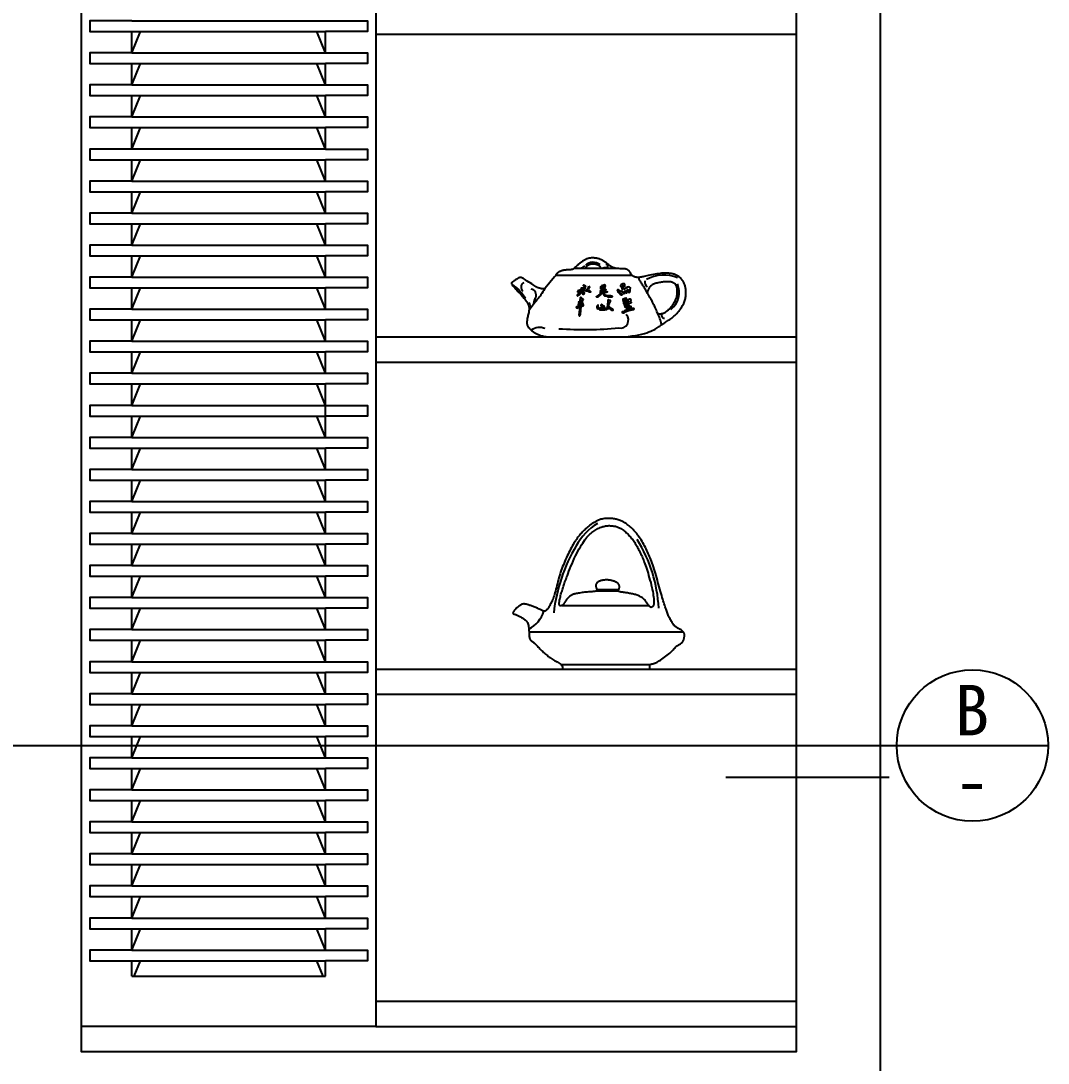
# Model space of a CAD drawing. Extents: x 6150 to 10358, y -140 to 3654.
# Drawn here: x 9136 to 10358, y 518 to 1758 of the extents above; entities that cross this region are included whole.
import ezdxf
from ezdxf.enums import TextEntityAlignment as Align

# ---------------------------------------------------------------- set-up
doc = ezdxf.new("R2010")
doc.units = 0
doc.header["$MEASUREMENT"] = 0
doc.layers.get('0').update_dxf_attribs({"linetype": 'CONTINUOUS'})
for name, color, linetype in [('3', 3, 'CONTINUOUS'), ('4', 4, 'CONTINUOUS'), ('7', 7, 'CONTINUOUS'), ('TEXT', 3, 'CONTINUOUS')]:
    doc.layers.add(name, color=color, linetype=linetype)
doc.styles.add('HZ', font='SIMFANG0.TTF')

# ---------------------------------------------------------------- blocks, each defined once
blk = doc.blocks.new('壶-01')
at = {"layer": '3'}
for points in [[(41.2, 61.6), (41.2, 60.3), (42, 59.9), (42.4, 59.7), (42.7, 58.2), (42.8, 57.3), (43.2, 56.4), (42.4, 55.1), (42.4, 53.9), (43.4, 53.6), (44.3, 52), (44.9, 51.6), (46, 51.8), (46, 52.6), (45.6, 53.8), (45.7, 54.2), (46.4, 54.6), (46.8, 54.3), (47.1, 52.7), (48.1, 52.3), (48.6, 52.4), (48.6, 53.5), (48.5, 55.1), (49.2, 56.2), (50.2, 56.1), (50.3, 54.3), (50.7, 53), (51.6, 52.8), (52.1, 53.2), (52.5, 55.1), (52.6, 56.8), (52.8, 58.4), (51.7, 59.2), (51.5, 59.2), (50.9, 59.6), (49.5, 59), (47.2, 57.9), (46.2, 57.3), (45.6, 56.8), (44.6, 57.3), (43.7, 59.1), (43.6, 60.4), (43.8, 61.1), (44.8, 60.9), (45.4, 60), (46.2, 59.8), (46.2, 60.8), (46.2, 62.3), (45.6, 62.9), (43.7, 62.9), (42, 62.3), (41.2, 61.6)], [(-9.8, 54.7), (-10.1, 53.5), (-9.9, 53.1), (-8.8, 53), (-8, 53.7), (-6.1, 54.5), (-8.4, 52), (-10.1, 50.6), (-10.5, 49.1), (-10.3, 49), (-9.8, 48.8), (-8.1, 50), (-6.2, 52.5), (-4.6, 54.5), (-4.3, 55.8), (-4.7, 56.1), (-6.2, 56), (-9.8, 54.7)], [(-1.5, 61.3), (-0.7, 60.6), (-1.3, 58.6), (-1.1, 57.4), (-2.1, 55.9), (-2.7, 54.1), (-2.3, 51.9), (-2.8, 50.4), (-3.5, 50.3), (-3.9, 51.2), (-3.9, 53.2), (-3.4, 54.8), (-2.9, 56.2), (-2.5, 56.8), (-2.8, 57.5), (-3.8, 57.6), (-5.2, 57.3), (-5.7, 57.9), (-5.5, 58.4), (-3.5, 58.5), (-1.9, 58.7)], [(-1.5, 61.3), (-2.5, 61.7), (-3.4, 61.2), (-2.6, 60.4), (-2, 60.2), (-1.9, 58.7)], [(3.5, 60.6), (4.5, 59), (3.4, 57.9), (2.8, 56.3), (1.4, 55.3), (3, 55.1), (4.2, 55.2), (5.7, 53.4), (5.5, 53), (4, 53.1), (2.9, 54.1), (0, 54.4), (-0.1, 55), (1.2, 56.7), (2.8, 58.8), (3.5, 60.6)], [(19, 53.3), (19.3, 52.2), (17.6, 50.4), (16.4, 49.5), (13.7, 47.4), (12.8, 47.2), (12.5, 47.5), (12.6, 48.1), (13.3, 48), (15.5, 50), (17, 51.2), (18, 52.1), (18.3, 53.1), (18.7, 53.4), (19, 53.3)], [(15.9, 54.1), (16.4, 53.5), (17.3, 53.4), (17.8, 53.9), (18.6, 53.9), (19.5, 54.6), (20.3, 54.6), (20.6, 54.4), (20.6, 51.2), (21.2, 49.7), (22.1, 49), (24.5, 48.8), (26.5, 47.7), (31.1, 47.8), (31.7, 48.2), (29.3, 48.7), (27.6, 48.7), (25.5, 49), (22.7, 49.6), (22.1, 49.9), (21.7, 54.8), (21.8, 55.4), (23.7, 55.5), (23.8, 55.9), (23.5, 56.4), (21.1, 56), (18.6, 55.4), (15.9, 54.1)], [(18.6, 60.9), (19.4, 60.4), (21.6, 60.4), (21.2, 59.6), (18.5, 59.4), (17.9, 59.7), (17.2, 59.6), (17.3, 58.6), (17.4, 57.3), (18.1, 56.4), (21.3, 57.4), (22.2, 57.7), (22.1, 58.3), (21.7, 58.4), (21.1, 58.1), (20.4, 57.7), (18.5, 57.5), (18.2, 57.9), (18.2, 58.6), (19.3, 58.6), (20.6, 58.9), (21.9, 58.5), (22.7, 59.6), (23, 60.8), (22.6, 61.6), (21.9, 61.7), (21.2, 61.5), (18.6, 60.9)], [(21.8, 53.5), (22.6, 53.7), (23.8, 53.8), (24.9, 54.1), (25.5, 53.5), (25.2, 53.1), (24, 52.9), (22.7, 52.9), (21.8, 52.8)], [(42.5, 51.3), (43.1, 50.7), (43.1, 49.9), (42.4, 49.8), (40.7, 50.8), (39.9, 51.6), (38.6, 52.7), (38.3, 54.1), (37.6, 55.8), (37.9, 56.4), (39.3, 55.2), (39.9, 55.1), (39.9, 54.1), (40, 53.2), (40.8, 52.2), (41.4, 51.5), (41.8, 51.3), (42.5, 51.3)], [(-5.7, 44.3), (-5.1, 45.6), (-4.9, 46.2), (-5.6, 46.7), (-6.4, 46.9), (-7.1, 46.3), (-7.3, 43.4), (-6, 42.4), (-5.9, 42.1), (-7.8, 41.6), (-8.8, 41.1), (-8.7, 40.3), (-7.3, 40.2), (-6.7, 40.1), (-7.7, 39.5), (-9.3, 39.1), (-9.3, 38.2), (-8.6, 37.8), (-7.4, 38.1), (-6.9, 37.7), (-7.9, 37), (-9.7, 36.3), (-11.3, 35.8), (-11.7, 35.4), (-11.5, 34.7), (-10.8, 34.2), (-9.2, 34.8), (-7.3, 35.6), (-8.2, 29.3), (-8.4, 26.3), (-7.7, 24.5), (-7.4, 25.1), (-7, 26), (-6.7, 26.7), (-5.9, 36.1), (-3.6, 36.9), (-3, 37.5), (-3.1, 38.1), (-3.6, 38.4), (-4.1, 38.3), (-5.2, 37.7), (-5, 39), (-4, 39.1), (-3.5, 39.5), (-3.8, 40.2), (-4.8, 40.3), (-4.7, 41), (-4, 41.6), (-4.2, 42.3), (-4.6, 43.2), (-4.7, 43.6), (-3.4, 43.9), (-3.1, 44.4), (-3.3, 45), (-3.9, 45), (-5.7, 44.3)], [(14.5, 36.7), (14.6, 37.6), (14, 37.7), (13.3, 37.1), (12.9, 35.7), (13.2, 33.9), (14, 33.3), (14.9, 33.7), (14.9, 34.8), (14.6, 36), (14.5, 36.7)], [(18, 33.3), (18.7, 33.6), (18.7, 34.1), (18.1, 34.2), (16.6, 34.1), (16.1, 33.5), (16.1, 32.6), (16.9, 32.3), (19.7, 32), (22, 32.2), (23.2, 32.5), (24.7, 32.7), (26.3, 33.6), (27.9, 33.6), (29, 33.4), (29.7, 32.8), (30.4, 31.8), (31.1, 31.6), (31.9, 31.6), (32.3, 31.8), (31.6, 32.9), (30.9, 33.3), (30.2, 33.9), (29.1, 34.2), (29, 34.6), (28.4, 35.2), (27.2, 35.4), (26.6, 35.4), (26.9, 36.7), (27, 37.9), (27, 38.7), (28, 39.4), (28.1, 40.4), (28.8, 41.4), (29.2, 42.3), (29, 43.1), (28.2, 43.3), (27.3, 43.8), (26.9, 44.4), (26.2, 44.2), (25.9, 43.8), (25.9, 42.3), (25.7, 38.3), (25.4, 37.3), (25.3, 35.6), (25.3, 34.4), (24.7, 33.9), (23.8, 33.9), (22.7, 33.6), (21.6, 33.3), (20.5, 33), (18.8, 32.9), (18.1, 33), (18, 33.3)], [(18.1, 38.4), (17.7, 37.6), (18.6, 36.6), (19.5, 35.2), (19.5, 33.7), (19.9, 33.7), (20.8, 34.1), (21.1, 35.1), (21.8, 35.7), (21.5, 36.6), (20.6, 36.8), (19.5, 37.6), (18.9, 38.2), (18.4, 38.5), (18.1, 38.4)], [(50.5, 35.6), (48.5, 34.5), (48.2, 33.4), (48.8, 33.2), (49.9, 33.7), (50.3, 34), (50.8, 33.6), (50.7, 32.2), (47.6, 31.6), (45.9, 31.1), (45, 30.2), (43, 29.9), (42.9, 29), (44.2, 28.7), (45.3, 28.7), (46.4, 29.6), (49.8, 30.8), (52.6, 31.6), (54.8, 32.1), (55.3, 32.5), (56.8, 32.6), (57.1, 33.2), (56.4, 33.7), (54.3, 33.6), (53.1, 33.2), (51.6, 32.7), (51.9, 34.6), (52.8, 35), (53.7, 35.4), (53.8, 36.2), (53.4, 36.3), (51.8, 36), (51.8, 36.6), (51.5, 37.2), (51, 37.4), (50.8, 37.1), (50.5, 35.6)], [(48, 43), (48.2, 44.6), (48.1, 45.5), (47.5, 46.2), (46.1, 45.8), (45.2, 45.1), (43.9, 44.9), (43.6, 44.1), (44.3, 42.6), (44.5, 40.7), (44.6, 39.7), (45, 39.6), (45.6, 37.2), (46.2, 35.7), (47.2, 35.3), (49, 36.3), (49.3, 37.4), (49.6, 38.4), (49, 39.2), (49.2, 39.7), (49.4, 40.5), (48.9, 40.9), (48.2, 41), (48.2, 41.5), (48.9, 41.7), (49.3, 42.2), (48.6, 42.9), (48, 43)], [(44.9, 43.5), (45.3, 42.3), (45.3, 41.8), (46.2, 42.1), (46.4, 42.8), (46.4, 44), (45.9, 44.1), (45.2, 43.8), (44.9, 43.5)], [(47, 41.3), (46.2, 41), (45.7, 40.7), (45.8, 40), (46.2, 39.5), (47.2, 39.7), (47.5, 40), (47.5, 40.5), (47.3, 41.1), (47, 41.3)], [(47.2, 36.4), (48.1, 36.9), (48, 38.3), (48.1, 39.1), (48, 39.1), (47, 38.7), (46.6, 38.5), (46.7, 37.6), (46.9, 36.8), (47.2, 36.4)], [(50.9, 42.5), (50.2, 42.9), (49.8, 43.5), (49.8, 44.2), (50, 44.6), (50.9, 44.8), (51.6, 45.4), (52.8, 45.2), (53.2, 43.7), (53, 41.9), (53.7, 41.2), (53.8, 40.5), (53.1, 40.1), (51.7, 39.6), (50.8, 39), (50.7, 40.2), (50.1, 40.7), (50.5, 41.8), (51.1, 42.2), (50.9, 42.5)]]:
    blk.add_lwpolyline(points, dxfattribs=at)
for centre, radius, start, end in [((8.4, 75.8), 12.9, 49.2819, 135.5357), ((-8, 91.2), 9.45, 255.8548, 314.4262), ((23.8, 68.2), 14.1, 86.2893, 110.3467), ((24, 84.2), 2.04, 290.9872, 100.932), ((-127.3, 9.5), 66.2, 32.9899, 52.7685), ((-71, 59.1), 6.35, 117.8499, 230.0635), ((79.2, 66), 9.33, 176.1294, 225.7002), ((92.6, 27.9), 45.5, 69.0018, 117.0282), ((86, 52.6), 24.9, 307.1028, 24.6379), ((-66.7, 49.6), 7.45, 338.6089, 77.793), ((-76.1, 36.5), 9.59, 337.4434, 28.3898), ((-48, 38.4), 14.4, 143.998, 176.1704), ((40.9, 20), 9.57, 258.2502, 42.6807), ((93.1, 25.7), 3.37, 141.5936, 275.9313), ((-55.3, -5.8), 17, 66.7701, 125.6708), ((-2.3, 459.4), 450.7, 266.1841, 275.2589)]:
    blk.add_arc(centre, radius, start, end, dxfattribs=at)
at = {"layer": '7'}
for p, q in [((36.1, 81.4), (-14.4, 81.4)), ((-35.9, 73.3), (54.7, 73.3)), ((-46, 0), (46, 0))]:
    blk.add_line(p, q, dxfattribs=at)
for points in [[(53.4, 75.1), (53.1, 75.7), (53, 76), (52.8, 76.4), (52.6, 76.7), (52.4, 77), (52.2, 77.4), (51.9, 77.7), (51.6, 78), (51.2, 78.4), (50.9, 78.7), (50.5, 79), (50.2, 79.3), (49.8, 79.6), (49.4, 79.8), (49, 80.1), (48.7, 80.3), (48.3, 80.4), (47.8, 80.6), (47.3, 80.7), (46.7, 80.8), (45.9, 80.9), (45.1, 81), (44.1, 81), (42.9, 81), (41.7, 81.1), (40.5, 81.1), (39.2, 81.2), (37.9, 81.2), (36.7, 81.3), (35.5, 81.5), (34.5, 81.7), (33.5, 82), (32.6, 82.2), (31.8, 82.6), (31.1, 82.9), (30.3, 83.3), (29.7, 83.7), (29, 84.2), (28.4, 84.6), (27.7, 85.1), (27.1, 85.6), (26.5, 86.1), (25.9, 86.5), (25.2, 87), (24.6, 87.5), (24, 88), (23.4, 88.4), (22.8, 88.9), (22.1, 89.3), (21.5, 89.7), (20.9, 90.1), (20.3, 90.5), (19.7, 90.9), (19.2, 91.2), (18.6, 91.5), (18.1, 91.8), (17.5, 92), (17, 92.2), (16.5, 92.5), (15.9, 92.7), (15.4, 92.8), (14.8, 93), (14.3, 93.1), (13.7, 93.3), (13.1, 93.4), (12.5, 93.5), (11.9, 93.6), (11.2, 93.7), (10.6, 93.8), (9.9, 93.8), (9.2, 93.9), (8.5, 93.9), (7.8, 93.9), (7, 93.9), (6.3, 93.9), (5.6, 93.8), (4.9, 93.8), (4.2, 93.7), (3.5, 93.5), (2.8, 93.4), (2.2, 93.2), (1.6, 93), (0.9, 92.7), (0.3, 92.4), (-0.4, 92.1), (-1.1, 91.7), (-1.8, 91.3), (-2.5, 90.9), (-3.2, 90.4), (-4, 89.9), (-4.7, 89.4), (-5.5, 88.8), (-6.3, 88.3), (-7, 87.7), (-7.7, 87.1), (-8.5, 86.5), (-9.2, 86), (-9.8, 85.4), (-10.5, 84.8), (-11.1, 84.3), (-11.7, 83.8), (-12.2, 83.3), (-12.7, 82.9), (-13.2, 82.5), (-13.6, 82.1), (-14, 81.8), (-14.3, 81.5), (-14.6, 81.2), (-14.9, 80.9), (-15.1, 80.7), (-15.3, 80.6), (-15.5, 80.4), (-15.7, 80.3), (-15.9, 80.2), (-16.1, 80.1), (-16.5, 80.1), (-16.9, 80), (-17.4, 80), (-18, 79.9), (-18.7, 79.9), (-19.5, 79.8), (-20.3, 79.8), (-21.2, 79.8), (-22.2, 79.7), (-23.1, 79.6), (-24, 79.5), (-24.9, 79.4), (-25.7, 79.3), (-26.5, 79.2), (-27.3, 79), (-28, 78.8), (-28.7, 78.6), (-29.4, 78.4), (-30.1, 78.2), (-30.7, 77.9), (-31.3, 77.6), (-31.9, 77.4), (-32.4, 77.1), (-32.9, 76.8), (-33.3, 76.5), (-33.7, 76.2), (-34, 76), (-34.3, 75.8), (-34.5, 75.5), (-34.6, 75.4), (-34.8, 75.2), (-34.9, 75), (-34.9, 74.9), (-35, 74.8), (-35.1, 74.6), (-35.2, 74.5), (-35.2, 74.4), (-35.3, 74.3), (-35.4, 74.2), (-35.5, 74.1), (-35.5, 74), (-35.6, 73.9), (-35.7, 73.8), (-35.7, 73.6), (-35.9, 73.3), (-36.4, 72.6), (-37.4, 71.3), (-39, 69.3), (-41.3, 66.5), (-44.7, 62.5), (-49.1, 57.4)], [(-0.1, 81.4), (-0.1, 81.8), (-0.1, 82.2), (0.1, 82.6), (0.2, 83), (0.4, 83.3), (0.7, 83.6), (0.9, 83.9), (1.2, 84.2), (1.4, 84.5), (1.7, 84.7), (2, 85), (2.3, 85.2), (2.6, 85.4), (2.9, 85.6), (3.2, 85.8), (3.5, 85.9), (3.7, 86), (4, 86.2), (4.3, 86.3), (4.6, 86.4), (4.9, 86.5), (5.2, 86.6), (5.5, 86.6), (5.8, 86.7), (6.1, 86.8), (6.4, 86.8), (6.7, 86.9), (7.1, 86.9), (7.4, 87), (7.8, 87), (8.2, 87), (8.6, 87), (9, 86.9), (9.4, 86.9), (9.9, 86.9), (10.3, 86.8), (10.7, 86.7), (11.2, 86.6), (11.6, 86.5), (12, 86.4), (12.5, 86.2), (12.9, 86.1), (13.3, 85.9), (13.7, 85.7), (14, 85.6), (14.4, 85.4), (14.7, 85.2), (15, 85.1), (15.2, 84.9), (15.5, 84.7), (15.7, 84.6), (15.9, 84.4), (16.1, 84.2), (16.2, 84.1), (16.4, 83.9), (16.5, 83.7), (16.6, 83.5), (16.7, 83.3), (16.8, 83.1), (16.8, 82.9), (16.8, 82.7), (16.9, 82.5), (16.8, 82.2), (16.8, 82), (16.8, 81.7), (16.7, 81.5), (16.7, 81.4)], [(46, 0), (46.1, 0), (50.6, 0.5), (55, 1.2), (59.1, 1.8), (62.9, 2.5), (66.3, 3.3), (69.4, 4.1), (72.2, 5), (74.7, 5.9), (76.9, 6.8), (78.8, 7.6), (80.6, 8.5), (82.1, 9.3), (83.5, 10.1), (84.7, 10.9), (85.8, 11.6), (86.8, 12.3), (87.8, 12.9), (88.7, 13.6), (89.6, 14.2), (90.5, 14.8), (91.5, 15.5), (92.5, 16.1), (93.6, 16.8), (94.7, 17.5), (95.9, 18.2), (97, 19), (98.3, 19.8), (99.5, 20.6), (100.7, 21.5), (102, 22.4), (103.2, 23.5), (104.5, 24.5), (105.7, 25.6), (106.9, 26.8), (108.1, 28), (109.2, 29.2), (110.3, 30.5), (111.3, 31.8), (112.3, 33.1), (113.2, 34.5), (114.1, 35.8), (114.8, 37.2), (115.6, 38.5), (116.2, 39.8), (116.7, 41), (117.2, 42.2), (117.6, 43.4), (117.9, 44.6), (118.2, 45.7), (118.4, 46.8), (118.6, 47.9), (118.7, 49), (118.8, 50.1), (118.9, 51.1), (118.9, 52.2), (118.9, 53.2), (118.9, 54.2), (118.8, 55.2), (118.7, 56.2), (118.6, 57.2), (118.5, 58.1), (118.3, 59.1), (118.1, 60), (117.9, 60.9), (117.6, 61.9), (117.3, 62.8), (116.9, 63.6), (116.5, 64.5), (116, 65.4), (115.5, 66.2), (114.9, 67), (114.3, 67.8), (113.7, 68.6), (113, 69.3), (112.4, 70), (111.7, 70.6), (110.9, 71.2), (110.2, 71.8), (109.5, 72.2), (108.8, 72.7), (108, 73.1), (107.3, 73.5), (106.5, 73.8), (105.7, 74.1), (104.9, 74.4), (104.1, 74.7), (103.2, 74.9), (102.3, 75.1), (101.4, 75.2), (100.4, 75.4), (99.4, 75.5), (98.3, 75.6), (97.1, 75.7), (95.8, 75.7), (94.4, 75.8), (92.9, 75.7), (91.4, 75.7), (89.7, 75.6), (88, 75.4), (86.1, 75.1), (84.2, 74.8), (82.1, 74.5), (80.1, 74.1), (78, 73.7), (76, 73.3), (74.1, 72.9), (72.3, 72.5), (70.7, 72.1), (69.2, 71.8), (68, 71.6), (66.9, 71.3), (65.9, 71.2), (65.1, 71), (64.3, 70.9), (63.6, 70.8), (63, 70.8), (62.4, 70.8), (61.8, 70.8), (61.2, 70.8), (60.6, 70.8), (60, 70.9), (59.5, 71), (59, 71.1), (58.5, 71.2), (58, 71.4), (57.5, 71.5), (57.1, 71.7), (56.6, 71.9), (56.2, 72.1), (55.8, 72.3), (55.5, 72.6), (55.2, 72.8), (54.9, 73), (54.6, 73.3), (54.4, 73.5), (54.2, 73.8), (54, 74), (53.9, 74.3), (53.7, 74.5), (53.6, 74.8), (53.4, 75.1)], [(-49.1, 57.4), (-50.2, 57.3), (-51, 57.3), (-51.7, 57.3), (-52.2, 57.3), (-52.7, 57.3), (-53, 57.3), (-53.3, 57.4), (-53.6, 57.4), (-54, 57.5), (-54.3, 57.6), (-54.7, 57.7), (-55.1, 57.8), (-55.5, 57.9), (-55.9, 58), (-56.3, 58.1), (-56.7, 58.2), (-57.1, 58.3), (-57.4, 58.5), (-57.8, 58.6), (-58.3, 58.9), (-58.9, 59.2), (-59.6, 59.6), (-60.5, 60.2), (-61.7, 61), (-63, 61.9), (-64.6, 62.9), (-66.3, 64.1), (-68, 65.2), (-69.8, 66.4), (-71.5, 67.5), (-73, 68.5), (-74.4, 69.3), (-75.5, 69.9), (-76.5, 70.4), (-77.2, 70.7), (-77.8, 70.8), (-78.4, 70.8), (-78.8, 70.7), (-79.2, 70.5), (-79.6, 70.3), (-80.1, 70.1), (-80.6, 69.8), (-81.1, 69.5), (-81.6, 69.1), (-82.1, 68.8), (-82.7, 68.4), (-83.2, 68.1), (-83.8, 67.7), (-84.3, 67.3), (-84.8, 67), (-85.4, 66.6), (-85.8, 66.3), (-86.3, 66), (-86.8, 65.7), (-87.2, 65.4), (-87.6, 65.1), (-88, 64.9), (-88.3, 64.6), (-88.6, 64.4), (-88.7, 64.1), (-88.7, 63.6), (-88.6, 63.1), (-88.3, 62.5), (-87.7, 61.7), (-86.9, 60.7), (-85.9, 59.5), (-84.8, 58.2), (-83.6, 56.9), (-82.3, 55.5), (-81, 54.1), (-79.7, 52.7), (-78.5, 51.4), (-77.4, 50.2), (-76.4, 49.1), (-75.5, 48.1), (-74.7, 47.1), (-73.9, 46.2), (-73.2, 45.3), (-72.6, 44.5), (-72, 43.7), (-71.5, 42.9), (-70.9, 42.2), (-70.5, 41.4), (-70, 40.7), (-69.6, 40), (-69.2, 39.2), (-68.8, 38.5), (-68.5, 37.8), (-68.3, 37.1), (-68.1, 36.4), (-67.9, 35.7), (-67.8, 34.9), (-67.7, 34.1), (-67.7, 33.2), (-67.8, 32.3), (-67.9, 31.3), (-68, 30.2), (-68.2, 29.1), (-68.5, 27.9), (-68.8, 26.6), (-69, 25.4), (-69.3, 24.1), (-69.6, 22.9), (-69.8, 21.7), (-70, 20.6), (-70.1, 19.5), (-70.2, 18.5), (-70.3, 17.5), (-70.3, 16.5), (-70.2, 15.6), (-70, 14.8), (-69.8, 14), (-69.5, 13.2), (-69.1, 12.4), (-68.7, 11.7), (-68.1, 11), (-67.6, 10.3), (-66.9, 9.7), (-66.3, 9), (-65.6, 8.4), (-64.8, 7.7), (-64, 7.1), (-63.2, 6.5), (-62.4, 6), (-61.6, 5.4), (-60.7, 4.9), (-59.9, 4.4), (-59.1, 3.9), (-58.3, 3.5), (-57.5, 3.1), (-56.7, 2.7), (-55.9, 2.3), (-55, 2), (-54, 1.7), (-53, 1.4), (-51.9, 1.1), (-50.6, 0.8), (-49.3, 0.5), (-47.7, 0.3), (-46, 0)], [(89.9, 14.8), (89.5, 16.6), (89, 18.3), (88.5, 19.9), (87.9, 21.6), (87.3, 23.3), (86.6, 24.9), (85.9, 26.6), (85.2, 28.3), (84.4, 30), (83.7, 31.7), (82.9, 33.4), (82.1, 35.1), (81.3, 36.8), (80.6, 38.3), (79.9, 39.8), (79.2, 41.2), (78.5, 42.5), (77.9, 43.7), (77.3, 44.8), (76.7, 45.8), (76.1, 46.7), (75.6, 47.6), (75.1, 48.4), (74.6, 49.2), (74.2, 50), (73.8, 50.8), (73.3, 51.6), (72.9, 52.4), (72.5, 53.2), (72, 54), (71.5, 54.8), (71, 55.7), (70.5, 56.6), (69.9, 57.5), (69.4, 58.4), (68.8, 59.4), (68.2, 60.3), (67.6, 61.3), (67, 62.3), (66.4, 63.2), (65.8, 64.2), (65.3, 65.1), (64.7, 66.1), (64.2, 67), (63.8, 67.9), (63.4, 68.8), (63.1, 69.7), (62.8, 70.6)], [(85.4, 28), (86.4, 27.8), (87.3, 27.6), (88.2, 27.6), (89.1, 27.6), (89.9, 27.7), (90.8, 27.9), (91.6, 28.1), (92.4, 28.4), (93.1, 28.7), (93.8, 29.1), (94.5, 29.5), (95.2, 30), (95.9, 30.5), (96.6, 31), (97.3, 31.6), (98, 32.2), (98.7, 32.9), (99.3, 33.5), (100, 34.3), (100.7, 35), (101.4, 35.8), (102, 36.6), (102.7, 37.4), (103.3, 38.3), (103.8, 39.1), (104.4, 40), (104.9, 40.9), (105.4, 41.8), (105.9, 42.7), (106.3, 43.5), (106.6, 44.2), (107, 44.9), (107.2, 45.6), (107.5, 46.1), (107.7, 46.7), (107.9, 47.2), (108, 47.7), (108.1, 48.3), (108.2, 48.9), (108.3, 49.7), (108.4, 50.5), (108.4, 51.4), (108.5, 52.3), (108.5, 53.3), (108.5, 54.3), (108.5, 55.3), (108.5, 56.2), (108.4, 57.2), (108.3, 58), (108.2, 58.7), (108, 59.4), (107.8, 60.1), (107.6, 60.7), (107.3, 61.2), (107, 61.7), (106.7, 62.2), (106.3, 62.6), (105.8, 63), (105.4, 63.4), (104.9, 63.7), (104.4, 64), (103.8, 64.3), (103.3, 64.6), (102.7, 64.8), (102.2, 65), (101.6, 65.1), (101, 65.3), (100.5, 65.4), (99.9, 65.5), (99.2, 65.5), (98.6, 65.6), (97.9, 65.6), (97.2, 65.6), (96.5, 65.6), (95.7, 65.6), (94.8, 65.6), (93.9, 65.5), (93, 65.4), (92, 65.3), (90.9, 65.1), (89.7, 65), (88.5, 64.8), (87.3, 64.5), (86, 64.3), (84.8, 64), (83.6, 63.7), (82.4, 63.4), (81.4, 63), (80.4, 62.6), (79.5, 62.2), (78.7, 61.8), (78, 61.3), (77.3, 60.8), (76.7, 60.2), (76.1, 59.6), (75.6, 59), (75.1, 58.3), (74.6, 57.5), (74.2, 56.7), (73.8, 55.9), (73.5, 55.1), (73.2, 54.2), (73, 53.3), (72.9, 52.4)], [(-49.1, 57.4), (-50.3, 55.3), (-51.5, 53.4), (-52.6, 51.7), (-53.6, 50.1), (-54.6, 48.6), (-55.6, 47.3), (-56.5, 46), (-57.5, 44.8), (-58.4, 43.6), (-59.4, 42.4), (-60.4, 41.1), (-61.5, 39.7), (-62.7, 38.2), (-64, 36.5), (-65.5, 34.5), (-67.2, 32.2)]]:
    blk.add_lwpolyline(points, dxfattribs=at)
blk = doc.blocks.new('壶-02')
at = {"layer": '3'}
for p, q in [((14.3, 92.6), (-12.9, 92.6)), ((-53.3, 75.6), (50.3, 75.5)), ((-92.3, 44.2), (91.2, 44.2)), ((-53.8, 5.6), (52, 5.6))]:
    blk.add_line(p, q, dxfattribs=at)
blk.add_lwpolyline([(-10.9, 173.3, 0.121812), (-36.1, 146.6, 0.105806), (-62.9, 66.9)], format="xyb", dxfattribs=at)
for centre, radius, start, end in [((-109.8, 63.5), 172, 2.984, 31.7056), ((-109.4, 79.4), 36.2, 297.9221, 343.0359)]:
    blk.add_arc(centre, radius, start, end, dxfattribs=at)
at = {"layer": '7'}
for p, q in [((14.3, 94.2), (-11.6, 94.2)), ((-51, 0), (51, 0))]:
    blk.add_line(p, q, dxfattribs=at)
for points in [[(51, 0), (51.2, 0.2), (51.4, 0.8), (51.5, 1.5), (51.5, 2.2), (51.4, 2.8), (51.4, 3.4), (51.3, 4), (51.4, 4.6), (51.5, 5), (51.7, 5.4), (52.1, 5.6), (52.5, 5.9), (53, 6), (53.6, 6.2), (54.3, 6.3), (54.9, 6.4), (55.6, 6.5), (56.2, 6.7), (56.9, 6.9), (57.6, 7.1), (58.3, 7.4), (59.2, 7.8), (60.2, 8.4), (61.2, 9), (62.5, 9.8), (63.9, 10.7), (65.5, 11.7), (67.1, 12.9), (68.8, 14.1), (70.5, 15.3), (72.1, 16.5), (73.6, 17.8), (75, 18.9), (76.3, 20.1), (77.3, 21.1), (78.3, 22.1), (79.1, 23), (79.9, 23.9), (80.6, 24.7), (81.4, 25.4), (82.1, 26.2), (82.9, 26.8), (83.8, 27.5), (84.6, 28.1), (85.5, 28.7), (86.3, 29.2), (87.1, 29.7), (87.9, 30.2), (88.6, 30.7), (89.2, 31.2), (89.7, 31.6), (90.1, 32.1), (90.5, 32.5), (90.8, 32.9), (91.1, 33.4), (91.4, 33.8), (91.6, 34.3), (91.7, 34.8), (91.9, 35.3), (92, 35.8), (92.1, 36.3), (92.2, 36.8), (92.3, 37.3), (92.4, 37.8), (92.5, 38.3), (92.5, 38.7), (92.6, 39.1), (92.6, 39.4), (92.7, 39.8), (92.7, 40.1), (92.7, 40.4), (92.7, 40.8), (92.6, 41.1), (92.6, 41.5), (92.5, 41.8), (92.4, 42.2), (92.2, 42.6), (92, 43), (91.8, 43.4), (91.5, 43.8), (91.2, 44.2), (90.8, 44.6), (90.4, 45), (90, 45.4), (89.5, 45.8), (89, 46.2), (88.5, 46.5), (88, 46.9), (87.4, 47.2), (86.8, 47.5), (86.3, 47.8), (85.7, 48.1), (85.1, 48.4), (84.5, 48.7), (83.9, 49), (83.4, 49.4), (82.8, 49.7), (82.2, 50.2), (81.7, 50.6), (81.2, 51.1), (80.7, 51.7), (80.1, 52.3), (79.6, 53), (79.1, 53.7), (78.5, 54.5), (77.9, 55.5), (77.3, 56.4), (76.7, 57.5), (76.1, 58.6), (75.5, 59.7), (74.9, 60.8), (74.3, 62), (73.8, 63.1), (73.3, 64.2), (72.8, 65.3), (72.4, 66.4), (72, 67.6), (71.6, 68.8), (71.1, 70), (70.7, 71.3), (70.2, 72.7), (69.7, 74.2), (69.2, 75.7), (68.6, 77.4), (68, 79.2), (67.4, 81.1), (66.8, 83.1), (66.1, 85.3), (65.5, 87.5), (64.8, 89.9), (64.1, 92.4), (63.4, 95), (62.6, 97.7), (61.9, 100.4), (61.1, 103.1), (60.4, 105.9), (59.6, 108.6), (58.8, 111.3), (58, 113.9), (57.2, 116.5), (56.4, 119), (55.6, 121.5), (54.8, 123.8), (54.1, 126.1), (53.3, 128.2), (52.5, 130.2), (51.8, 132.2), (51.1, 134), (50.3, 135.8), (49.5, 137.6), (48.7, 139.3), (47.9, 141), (47, 142.8), (46.1, 144.6), (45.2, 146.4), (44.2, 148.2), (43.2, 150.1), (42.1, 151.9), (41.1, 153.6), (40, 155.3), (38.9, 156.9), (37.9, 158.4), (36.8, 159.8), (35.8, 161.2), (34.7, 162.5), (33.6, 163.7), (32.5, 164.9), (31.4, 166), (30.3, 167.1), (29.1, 168.2), (27.9, 169.2), (26.7, 170.2), (25.5, 171.2), (24.3, 172.1), (23.1, 173), (21.8, 173.8), (20.6, 174.5), (19.5, 175.1), (18.3, 175.7), (17.1, 176.2), (16, 176.7), (14.8, 177.1), (13.7, 177.5), (12.6, 177.8), (11.5, 178.1), (10.4, 178.3), (9.3, 178.5), (8.2, 178.7), (7.1, 178.9), (5.9, 179), (4.8, 179.1), (3.6, 179.1), (2.4, 179.2), (1.2, 179.2), (-0.1, 179.1), (-1.4, 179.1), (-2.7, 178.9), (-4.1, 178.7), (-5.4, 178.4), (-6.9, 178.1), (-8.3, 177.6), (-9.8, 177), (-11.3, 176.4), (-12.7, 175.6), (-14.2, 174.8), (-15.7, 173.9), (-17.1, 173), (-18.5, 172), (-19.8, 171.1), (-21.1, 170.1), (-22.3, 169.1), (-23.5, 168.1), (-24.6, 167.1), (-25.6, 166.1), (-26.7, 165.1), (-27.7, 164.1), (-28.6, 163.1), (-29.6, 162.1), (-30.5, 161.1), (-31.4, 160.1), (-32.3, 159), (-33.2, 157.9), (-34.1, 156.7), (-35, 155.5), (-36, 154.2), (-36.9, 152.8), (-37.9, 151.3), (-38.8, 149.7), (-39.8, 148), (-40.8, 146.3), (-41.8, 144.5), (-42.8, 142.6), (-43.8, 140.7), (-44.8, 138.7), (-45.8, 136.7), (-46.8, 134.6), (-47.7, 132.5), (-48.7, 130.4), (-49.6, 128.3), (-50.5, 126.1), (-51.4, 124), (-52.3, 121.8), (-53.1, 119.7), (-53.9, 117.5), (-54.7, 115.4), (-55.4, 113.2), (-56.1, 111), (-56.8, 108.7), (-57.4, 106.5), (-58, 104.1), (-58.6, 101.8), (-59.2, 99.5), (-59.7, 97.2), (-60.3, 94.9), (-60.8, 92.8), (-61.4, 90.7), (-61.9, 88.8), (-62.5, 87.1), (-63, 85.4), (-63.6, 83.9), (-64.1, 82.5), (-64.7, 81.2), (-65.3, 80), (-65.8, 78.9), (-66.4, 77.8), (-67, 76.7), (-67.6, 75.7), (-68.2, 74.7), (-68.8, 73.8), (-69.3, 72.9), (-69.8, 72.1), (-70.4, 71.4), (-70.8, 70.8), (-71.3, 70.3), (-71.7, 69.9), (-72, 69.5), (-72.4, 69.3), (-72.7, 69.1), (-73, 68.9), (-73.3, 68.8), (-73.6, 68.8), (-73.9, 68.7), (-74.2, 68.7), (-74.5, 68.8), (-74.8, 68.9), (-75.2, 69), (-75.7, 69.2), (-76.2, 69.4), (-76.8, 69.7), (-77.5, 70.1), (-78.3, 70.5), (-79.2, 70.9), (-80.2, 71.3), (-81.1, 71.8), (-82.2, 72.3), (-83.2, 72.8), (-84.3, 73.2), (-85.4, 73.7), (-86.5, 74.1), (-87.5, 74.5), (-88.5, 74.9), (-89.5, 75.2), (-90.5, 75.5), (-91.3, 75.8), (-92.1, 76.1), (-92.9, 76.3), (-93.5, 76.5), (-94.1, 76.7), (-94.7, 76.9), (-95.2, 77), (-95.7, 77.1), (-96.2, 77.2), (-96.6, 77.3), (-97.1, 77.3), (-97.7, 77.4), (-98.2, 77.4), (-98.7, 77.4), (-99.3, 77.3), (-99.9, 77.2), (-100.5, 77), (-101.1, 76.8), (-101.7, 76.5), (-102.3, 76.1), (-103, 75.7), (-103.6, 75.3), (-104.2, 74.8), (-104.9, 74.3), (-105.5, 73.8), (-106.1, 73.3), (-106.7, 72.8), (-107.3, 72.3), (-107.8, 71.9), (-108.3, 71.4), (-108.8, 70.9), (-109.3, 70.4), (-109.7, 70), (-110.1, 69.5), (-110.4, 69), (-110.7, 68.6), (-110.9, 68.1), (-111.1, 67.7), (-111.3, 67.3), (-111.4, 67), (-111.4, 66.6), (-111.4, 66.4), (-111.3, 66.1), (-111.2, 66), (-111, 65.8), (-110.7, 65.7), (-110.5, 65.6), (-110.2, 65.5), (-109.8, 65.4), (-109.4, 65.3), (-109, 65.2), (-108.6, 65), (-108.1, 64.9), (-107.6, 64.7), (-107, 64.4), (-106.4, 64.1), (-105.7, 63.8), (-104.9, 63.4), (-104.1, 63), (-103.2, 62.5), (-102.2, 62), (-101.2, 61.5), (-100.3, 60.9), (-99.3, 60.3), (-98.4, 59.7), (-97.5, 59.1), (-96.7, 58.4), (-95.9, 57.7), (-95.3, 57), (-94.7, 56.2), (-94.2, 55.3), (-93.7, 54.3), (-93.3, 53.2), (-93, 51.9), (-92.8, 50.6), (-92.6, 49), (-92.5, 47.5), (-92.4, 45.8), (-92.3, 44.2), (-92.3, 42.7), (-92.2, 41.2), (-92.1, 39.9), (-92, 38.7), (-91.8, 37.7), (-91.6, 36.8), (-91.3, 36), (-91.1, 35.4), (-90.8, 34.9), (-90.4, 34.4), (-90.1, 34), (-89.7, 33.7), (-89.2, 33.4), (-88.8, 33.1), (-88.3, 32.7), (-87.7, 32.4), (-87.1, 31.9), (-86.5, 31.4), (-85.7, 30.8), (-85, 30.1), (-84.1, 29.2), (-83.2, 28.3), (-82.3, 27.3), (-81.3, 26.2), (-80.3, 25.1), (-79.3, 24), (-78.2, 22.9), (-77.1, 21.8), (-76, 20.8), (-74.9, 19.8), (-73.8, 18.8), (-72.7, 17.8), (-71.6, 16.9), (-70.5, 16), (-69.4, 15.1), (-68.3, 14.3), (-67.3, 13.6), (-66.2, 12.8), (-65.1, 12.1), (-64, 11.4), (-62.8, 10.7), (-61.6, 10), (-60.4, 9.4), (-59, 8.7), (-57.6, 8), (-56.3, 7.2), (-55.1, 6.3), (-54, 5.3), (-53.2, 4.1), (-52.6, 2.7), (-52.3, 1.1)], [(-56.2, 75.5), (-56.3, 77.2), (-56.3, 78.8), (-56.1, 80.4), (-55.9, 81.9), (-55.7, 83.3), (-55.4, 84.7), (-55, 86.1), (-54.7, 87.5), (-54.3, 88.9), (-53.9, 90.3), (-53.5, 91.7), (-53, 93.1), (-52.6, 94.5), (-52.2, 95.9), (-51.8, 97.2), (-51.3, 98.5), (-50.9, 99.8), (-50.5, 101.1), (-50, 102.4), (-49.5, 103.8), (-48.9, 105.3), (-48.3, 107), (-47.6, 109), (-46.7, 111.1), (-45.8, 113.6), (-44.8, 116.3), (-43.6, 119.2), (-42.4, 122.2), (-41.1, 125.3), (-39.7, 128.4), (-38.4, 131.5), (-36.9, 134.5), (-35.5, 137.4), (-34.1, 140.2), (-32.6, 142.9), (-31.2, 145.4), (-29.8, 147.7), (-28.4, 149.9), (-27.1, 151.9), (-25.8, 153.7), (-24.6, 155.3), (-23.4, 156.8), (-22.3, 158.1), (-21.1, 159.3), (-20, 160.4), (-18.9, 161.4), (-17.7, 162.3), (-16.5, 163.2), (-15.3, 164.1), (-14.1, 164.9), (-12.8, 165.6), (-11.5, 166.3), (-10.3, 167), (-9, 167.6), (-7.8, 168.2), (-6.6, 168.6), (-5.4, 169.1), (-4.4, 169.4), (-3.3, 169.7), (-2.3, 170), (-1.3, 170.2), (-0.3, 170.3), (0.7, 170.4), (1.6, 170.5), (2.6, 170.6), (3.6, 170.6), (4.6, 170.5), (5.5, 170.5), (6.5, 170.4), (7.5, 170.3), (8.5, 170.1), (9.5, 170), (10.4, 169.8), (11.4, 169.5), (12.4, 169.2), (13.3, 168.9), (14.3, 168.5), (15.3, 168.1), (16.3, 167.6), (17.3, 167), (18.3, 166.4), (19.3, 165.7), (20.3, 164.9), (21.4, 164.1), (22.4, 163.2), (23.4, 162.2), (24.5, 161.3), (25.5, 160.3), (26.4, 159.3), (27.4, 158.2), (28.3, 157.2), (29.2, 156.1), (30.1, 155), (31, 153.9), (31.8, 152.8), (32.6, 151.7), (33.4, 150.5), (34.1, 149.4), (34.8, 148.3), (35.5, 147.1), (36.2, 145.9), (36.8, 144.7), (37.5, 143.5), (38.1, 142.2), (38.8, 140.9), (39.4, 139.6), (40.1, 138.2), (40.7, 136.8), (41.4, 135.3), (42.1, 133.8), (42.7, 132.2), (43.4, 130.6), (44.1, 128.8), (44.8, 127), (45.5, 125.1), (46.2, 123.1), (47, 121), (47.7, 118.7), (48.5, 116.4), (49.3, 113.9), (50, 111.2), (50.8, 108.4), (51.6, 105.6), (52.4, 102.8), (53.1, 100), (53.7, 97.2), (54.3, 94.6), (54.8, 92.1), (55.2, 89.8), (55.5, 87.7), (55.8, 85.9), (56, 84.2), (56.1, 82.6), (56.1, 81.3), (56.2, 80.1), (56.2, 79.1), (56.1, 78.3), (56.1, 77.5), (56, 76.9), (55.9, 76.4), (55.8, 76), (55.7, 75.7), (55.5, 75.4), (55.4, 75.1), (55.2, 74.8), (55, 74.6), (54.8, 74.4), (54.6, 74.2), (54.3, 74), (54.1, 73.8), (53.9, 73.6), (53.6, 73.5), (53.4, 73.5), (53.1, 73.4), (52.9, 73.4), (52.6, 73.5), (52.3, 73.6), (52, 73.8), (51.6, 74), (51.3, 74.3), (50.9, 74.7), (50.5, 75.2), (50.1, 75.7), (49.7, 76.3), (49.3, 76.9), (48.8, 77.5), (48.4, 78.2), (47.9, 78.8), (47.5, 79.4), (47.1, 80), (46.6, 80.6), (46.2, 81.2), (45.7, 81.8), (45.1, 82.4), (44.6, 82.9), (44, 83.5), (43.3, 84), (42.6, 84.6), (41.9, 85.1), (41.1, 85.6), (40.2, 86.1), (39.3, 86.6), (38.4, 87), (37.4, 87.4), (36.4, 87.8), (35.3, 88.2), (34.2, 88.5), (33.1, 88.8), (31.9, 89.1), (30.7, 89.3), (29.6, 89.6), (28.4, 89.8), (27.2, 90), (26.1, 90.3), (24.9, 90.5), (23.8, 90.6), (22.7, 90.8), (21.7, 91), (20.8, 91.1), (20, 91.2), (19.2, 91.3), (18.5, 91.4), (18, 91.5), (17.4, 91.6), (17, 91.6), (16.5, 91.7), (16.2, 91.8), (15.8, 91.8), (15.5, 91.9), (15.2, 92), (14.9, 92.1), (14.6, 92.3), (14.4, 92.4), (14.3, 92.6), (14.2, 92.8), (14.1, 93.1), (14.1, 93.4), (14.2, 93.7), (14.3, 94), (14.4, 94.4), (14.6, 94.7), (14.7, 95.1), (14.9, 95.5), (15, 95.9), (15.1, 96.2), (15.2, 96.6), (15.2, 96.9), (15.2, 97.2), (15.3, 97.5), (15.2, 97.9), (15.2, 98.2), (15.2, 98.5), (15.2, 98.9), (15.1, 99.2), (15, 99.6), (14.9, 100), (14.7, 100.3), (14.5, 100.7), (14.3, 101.1), (14, 101.4), (13.6, 101.8), (13.2, 102.1), (12.7, 102.5), (12.1, 102.8), (11.6, 103.2), (10.9, 103.5), (10.3, 103.8), (9.6, 104.1), (8.9, 104.4), (8.2, 104.6), (7.5, 104.9), (6.7, 105.1), (6, 105.3), (5.2, 105.5), (4.5, 105.6), (3.7, 105.7), (3, 105.8), (2.2, 105.9), (1.4, 106), (0.7, 106), (-0.1, 106), (-0.8, 106), (-1.6, 106), (-2.3, 105.9), (-3.1, 105.8), (-3.8, 105.8), (-4.5, 105.6), (-5.2, 105.5), (-5.9, 105.4), (-6.6, 105.2), (-7.3, 104.9), (-8, 104.7), (-8.7, 104.4), (-9.3, 104), (-9.9, 103.7), (-10.5, 103.3), (-11, 102.8), (-11.5, 102.4), (-11.9, 101.9), (-12.2, 101.5), (-12.5, 101), (-12.7, 100.6), (-12.8, 100.1), (-12.9, 99.7), (-12.9, 99.2), (-12.9, 98.7), (-12.8, 98.3), (-12.7, 97.8), (-12.6, 97.4), (-12.5, 96.9), (-12.3, 96.5), (-12.1, 96), (-12, 95.6), (-11.8, 95.2), (-11.7, 94.8), (-11.6, 94.4), (-11.6, 94.1), (-11.6, 93.8), (-11.6, 93.5), (-11.8, 93.2), (-12.1, 92.9), (-12.5, 92.7), (-13.1, 92.5), (-13.8, 92.4), (-14.8, 92.2), (-15.9, 92.1), (-17.1, 92), (-18.5, 91.9), (-19.9, 91.8), (-21.4, 91.7), (-23, 91.6), (-24.6, 91.4), (-26.1, 91.3), (-27.7, 91.1), (-29.2, 90.9), (-30.7, 90.7), (-32.1, 90.4), (-33.4, 90.2), (-34.7, 90), (-35.8, 89.8), (-36.9, 89.6), (-37.8, 89.4), (-38.6, 89.2), (-39.4, 88.9), (-40.1, 88.7), (-40.8, 88.4), (-41.5, 88), (-42.2, 87.6), (-42.9, 87.2), (-43.7, 86.6), (-44.4, 86.1), (-45.1, 85.4), (-45.8, 84.8), (-46.5, 84.1), (-47.1, 83.4), (-47.7, 82.8), (-48.2, 82.1), (-48.6, 81.5), (-49, 80.9), (-49.3, 80.3), (-49.7, 79.7), (-49.9, 79.2), (-50.2, 78.7), (-50.5, 78.2), (-50.7, 77.8), (-50.9, 77.4), (-51.2, 77.1), (-51.4, 76.8), (-51.7, 76.5), (-52, 76.3), (-52.3, 76), (-52.6, 75.9), (-52.9, 75.7), (-53.3, 75.6), (-53.6, 75.5), (-54.1, 75.4), (-54.5, 75.4), (-55, 75.4), (-55.6, 75.4), (-56.2, 75.5)], [(-52.3, 1.1), (-51.5, 0.4), (-51, 0)]]:
    blk.add_lwpolyline(points, dxfattribs=at)

msp = doc.modelspace()

# ---------------------------------------------------------------- hatches: boundary and pattern name
at = {"layer": '3'}
h = msp.add_hatch(dxfattribs=at)
h.set_pattern_fill('ANSI32', color=256, scale=4, angle=315, style=0)
h.set_pattern_definition([(0, (6379.726, 157.59), (1e-14, 38.1), []), (0, (6392.426, 144.89), (1e-14, 38.1), [])])
h.paths.add_polyline_path([(9498.4, 2472), (9268.4, 2472), (9268.4, 622), (9498.4, 622)])

# ---------------------------------------------------------------- linework, layer by layer
for p, q in [((9268.4, 1719.7), (9278.4, 1745.1)), ((9498.4, 1719.7), (9488.4, 1745.1)), ((9268.4, 1681.6), (9278.4, 1707)), ((9498.4, 1681.6), (9488.4, 1707)), ((9268.4, 1643.5), (9278.4, 1668.9)), ((9498.4, 1643.5), (9488.4, 1668.9)), ((9268.4, 1605.4), (9278.4, 1630.8)), ((9498.4, 1605.4), (9488.4, 1630.8)), ((9268.4, 1567.3), (9278.4, 1592.7)), ((9498.4, 1567.3), (9488.4, 1592.7)), ((9268.4, 1529.2), (9278.4, 1554.6)), ((9498.4, 1529.2), (9488.4, 1554.6)), ((9268.4, 1491.1), (9278.4, 1516.5)), ((9498.4, 1491.1), (9488.4, 1516.5)), ((9268.4, 1453), (9278.4, 1478.4)), ((9498.4, 1453), (9488.4, 1478.4)), ((9268.4, 1414.9), (9278.4, 1440.3)), ((9498.4, 1414.9), (9488.4, 1440.3)), ((9268.4, 1376.8), (9278.4, 1402.2)), ((9498.4, 1376.8), (9488.4, 1402.2)), ((9268.4, 1338.7), (9278.4, 1364.1)), ((9498.4, 1338.7), (9488.4, 1364.1)), ((9268.4, 1300.6), (9278.4, 1326)), ((9498.4, 1300.6), (9488.4, 1326)), ((9268.4, 1262.5), (9278.4, 1287.9)), ((9498.4, 1262.5), (9488.4, 1287.9)), ((9268.4, 1224.4), (9278.4, 1249.8)), ((9498.4, 1224.4), (9488.4, 1249.8)), ((9268.4, 1186.3), (9278.4, 1211.7)), ((9498.4, 1186.3), (9488.4, 1211.7)), ((9268.4, 1148.2), (9278.4, 1173.6)), ((9498.4, 1148.2), (9488.4, 1173.6)), ((9268.4, 1110.1), (9278.4, 1135.5)), ((9498.4, 1110.1), (9488.4, 1135.5)), ((9268.4, 1072), (9278.4, 1097.4)), ((9498.4, 1072), (9488.4, 1097.4)), ((9268.4, 1033.9), (9278.4, 1059.3)), ((9498.4, 1033.9), (9488.4, 1059.3)), ((9268.4, 995.8), (9278.4, 1021.2)), ((9498.4, 995.8), (9488.4, 1021.2)), ((9268.4, 957.7), (9278.4, 983.1)), ((9498.4, 957.7), (9488.4, 983.1)), ((9268.4, 919.6), (9278.4, 945)), ((9498.4, 919.6), (9488.4, 945)), ((9268.4, 881.5), (9278.4, 906.9)), ((9498.4, 881.5), (9488.4, 906.9)), ((9268.4, 843.4), (9278.4, 868.8)), ((9498.4, 843.4), (9488.4, 868.8)), ((9268.4, 805.3), (9278.4, 830.7)), ((9498.4, 805.3), (9488.4, 830.7)), ((9268.4, 767.2), (9278.4, 792.6)), ((9498.4, 767.2), (9488.4, 792.6)), ((9268.4, 729.1), (9278.4, 754.5)), ((9498.4, 729.1), (9488.4, 754.5)), ((9268.4, 691), (9278.4, 716.4)), ((9498.4, 691), (9488.4, 716.4)), ((9268.4, 652.9), (9278.4, 678.3)), ((9498.4, 652.9), (9488.4, 678.3)), ((9271.2, 622), (9278.4, 640.2)), ((9495.6, 622), (9488.4, 640.2))]:
    msp.add_line(p, q, dxfattribs=at)
for points in [[(9268.4, 1757.8), (9218.4, 1757.8), (9218.4, 1745.1), (9268.4, 1745.1)], [(9498.4, 1757.8), (9548.4, 1757.8), (9548.4, 1745.1), (9498.4, 1745.1)], [(9268.4, 1719.7), (9218.4, 1719.7), (9218.4, 1707), (9268.4, 1707)], [(9498.4, 1719.7), (9548.4, 1719.7), (9548.4, 1707), (9498.4, 1707)], [(9268.4, 1681.6), (9218.4, 1681.6), (9218.4, 1668.9), (9268.4, 1668.9)], [(9498.4, 1681.6), (9548.4, 1681.6), (9548.4, 1668.9), (9498.4, 1668.9)], [(9268.4, 1643.5), (9218.4, 1643.5), (9218.4, 1630.8), (9268.4, 1630.8)], [(9498.4, 1643.5), (9548.4, 1643.5), (9548.4, 1630.8), (9498.4, 1630.8)], [(9268.4, 1605.4), (9218.4, 1605.4), (9218.4, 1592.7), (9268.4, 1592.7)], [(9498.4, 1605.4), (9548.4, 1605.4), (9548.4, 1592.7), (9498.4, 1592.7)], [(9268.4, 1567.3), (9218.4, 1567.3), (9218.4, 1554.6), (9268.4, 1554.6)], [(9498.4, 1567.3), (9548.4, 1567.3), (9548.4, 1554.6), (9498.4, 1554.6)], [(9268.4, 1529.2), (9218.4, 1529.2), (9218.4, 1516.5), (9268.4, 1516.5)], [(9498.4, 1529.2), (9548.4, 1529.2), (9548.4, 1516.5), (9498.4, 1516.5)], [(9268.4, 1491.1), (9218.4, 1491.1), (9218.4, 1478.4), (9268.4, 1478.4)], [(9498.4, 1491.1), (9548.4, 1491.1), (9548.4, 1478.4), (9498.4, 1478.4)], [(9268.4, 1453), (9218.4, 1453), (9218.4, 1440.3), (9268.4, 1440.3)], [(9498.4, 1453), (9548.4, 1453), (9548.4, 1440.3), (9498.4, 1440.3)], [(9268.4, 1414.9), (9218.4, 1414.9), (9218.4, 1402.2), (9268.4, 1402.2)], [(9498.4, 1414.9), (9548.4, 1414.9), (9548.4, 1402.2), (9498.4, 1402.2)], [(9268.4, 1376.8), (9218.4, 1376.8), (9218.4, 1364.1), (9268.4, 1364.1)], [(9498.4, 1376.8), (9548.4, 1376.8), (9548.4, 1364.1), (9498.4, 1364.1)], [(9268.4, 1338.7), (9218.4, 1338.7), (9218.4, 1326), (9268.4, 1326)], [(9498.4, 1338.7), (9548.4, 1338.7), (9548.4, 1326), (9498.4, 1326)], [(9268.4, 1300.6), (9218.4, 1300.6), (9218.4, 1287.9), (9268.4, 1287.9)], [(9498.4, 1300.6), (9548.4, 1300.6), (9548.4, 1287.9), (9498.4, 1287.9)], [(9268.4, 1262.5), (9218.4, 1262.5), (9218.4, 1249.8), (9268.4, 1249.8)], [(9498.4, 1262.5), (9548.4, 1262.5), (9548.4, 1249.8), (9498.4, 1249.8)], [(9268.4, 1224.4), (9218.4, 1224.4), (9218.4, 1211.7), (9268.4, 1211.7)], [(9498.4, 1224.4), (9548.4, 1224.4), (9548.4, 1211.7), (9498.4, 1211.7)], [(9268.4, 1186.3), (9218.4, 1186.3), (9218.4, 1173.6), (9268.4, 1173.6)], [(9498.4, 1186.3), (9548.4, 1186.3), (9548.4, 1173.6), (9498.4, 1173.6)], [(9268.4, 1148.2), (9218.4, 1148.2), (9218.4, 1135.5), (9268.4, 1135.5)], [(9498.4, 1148.2), (9548.4, 1148.2), (9548.4, 1135.5), (9498.4, 1135.5)], [(9268.4, 1110.1), (9218.4, 1110.1), (9218.4, 1097.4), (9268.4, 1097.4)], [(9498.4, 1110.1), (9548.4, 1110.1), (9548.4, 1097.4), (9498.4, 1097.4)], [(9268.4, 1072), (9218.4, 1072), (9218.4, 1059.3), (9268.4, 1059.3)], [(9498.4, 1072), (9548.4, 1072), (9548.4, 1059.3), (9498.4, 1059.3)], [(9268.4, 1033.9), (9218.4, 1033.9), (9218.4, 1021.2), (9268.4, 1021.2)], [(9498.4, 1033.9), (9548.4, 1033.9), (9548.4, 1021.2), (9498.4, 1021.2)], [(9268.4, 995.8), (9218.4, 995.8), (9218.4, 983.1), (9268.4, 983.1)], [(9498.4, 995.8), (9548.4, 995.8), (9548.4, 983.1), (9498.4, 983.1)], [(9268.4, 957.7), (9218.4, 957.7), (9218.4, 945), (9268.4, 945)], [(9498.4, 957.7), (9548.4, 957.7), (9548.4, 945), (9498.4, 945)], [(9268.4, 919.6), (9218.4, 919.6), (9218.4, 906.9), (9268.4, 906.9)], [(9498.4, 919.6), (9548.4, 919.6), (9548.4, 906.9), (9498.4, 906.9)], [(9268.4, 881.5), (9218.4, 881.5), (9218.4, 868.8), (9268.4, 868.8)], [(9498.4, 881.5), (9548.4, 881.5), (9548.4, 868.8), (9498.4, 868.8)], [(9268.4, 843.4), (9218.4, 843.4), (9218.4, 830.7), (9268.4, 830.7)], [(9498.4, 843.4), (9548.4, 843.4), (9548.4, 830.7), (9498.4, 830.7)], [(9268.4, 805.3), (9218.4, 805.3), (9218.4, 792.6), (9268.4, 792.6)], [(9498.4, 805.3), (9548.4, 805.3), (9548.4, 792.6), (9498.4, 792.6)], [(9268.4, 767.2), (9218.4, 767.2), (9218.4, 754.5), (9268.4, 754.5)], [(9498.4, 767.2), (9548.4, 767.2), (9548.4, 754.5), (9498.4, 754.5)], [(9268.4, 729.1), (9218.4, 729.1), (9218.4, 716.4), (9268.4, 716.4)], [(9498.4, 729.1), (9548.4, 729.1), (9548.4, 716.4), (9498.4, 716.4)], [(9268.4, 691), (9218.4, 691), (9218.4, 678.3), (9268.4, 678.3)], [(9498.4, 691), (9548.4, 691), (9548.4, 678.3), (9498.4, 678.3)], [(9268.4, 652.9), (9218.4, 652.9), (9218.4, 640.2), (9268.4, 640.2)], [(9498.4, 652.9), (9548.4, 652.9), (9548.4, 640.2), (9498.4, 640.2)]]:
    msp.add_lwpolyline(points, dxfattribs=at)
at = {"layer": '4'}
for p, q in [((10158.4, 3132), (10158.4, 432)), ((9268.4, 1719.7), (9268.4, 1745.1)), ((9498.4, 1719.7), (9498.4, 1745.1)), ((9268.4, 1681.6), (9268.4, 1707)), ((9498.4, 1681.6), (9498.4, 1707)), ((9268.4, 1643.5), (9268.4, 1668.9)), ((9498.4, 1643.5), (9498.4, 1668.9)), ((9268.4, 1605.4), (9268.4, 1630.8)), ((9498.4, 1605.4), (9498.4, 1630.8)), ((9268.4, 1567.3), (9268.4, 1592.7)), ((9498.4, 1567.3), (9498.4, 1592.7)), ((9268.4, 1529.2), (9268.4, 1554.6)), ((9498.4, 1529.2), (9498.4, 1554.6)), ((9268.4, 1491.1), (9268.4, 1516.5)), ((9498.4, 1491.1), (9498.4, 1516.5)), ((9268.4, 1453), (9268.4, 1478.4)), ((9498.4, 1453), (9498.4, 1478.4)), ((9268.4, 1414.9), (9268.4, 1440.3)), ((9498.4, 1414.9), (9498.4, 1440.3)), ((9268.4, 1376.8), (9268.4, 1402.2)), ((9498.4, 1376.8), (9498.4, 1402.2)), ((9268.4, 1338.7), (9268.4, 1364.1)), ((9498.4, 1338.7), (9498.4, 1364.1)), ((9268.4, 1300.6), (9268.4, 1326)), ((9498.4, 1262.5), (9498.4, 1326)), ((9268.4, 1262.5), (9268.4, 1287.9)), ((9268.4, 1224.4), (9268.4, 1249.8)), ((9498.4, 1224.4), (9498.4, 1249.8)), ((9268.4, 1186.3), (9268.4, 1211.7)), ((9498.4, 1186.3), (9498.4, 1211.7)), ((9268.4, 1148.2), (9268.4, 1173.6)), ((9498.4, 1148.2), (9498.4, 1173.6)), ((9268.4, 1110.1), (9268.4, 1135.5)), ((9498.4, 1110.1), (9498.4, 1135.5)), ((9268.4, 1072), (9268.4, 1097.4)), ((9498.4, 1072), (9498.4, 1097.4)), ((9268.4, 1033.9), (9268.4, 1059.3)), ((9498.4, 1033.9), (9498.4, 1059.3)), ((9268.4, 995.8), (9268.4, 1021.2)), ((9498.4, 995.8), (9498.4, 1021.2)), ((9268.4, 957.7), (9268.4, 983.1)), ((9498.4, 957.7), (9498.4, 983.1)), ((9268.4, 919.6), (9268.4, 945)), ((9498.4, 919.6), (9498.4, 945)), ((9268.4, 881.5), (9268.4, 906.9)), ((9498.4, 881.5), (9498.4, 906.9)), ((9268.4, 843.4), (9268.4, 868.8)), ((9498.4, 843.4), (9498.4, 868.8)), ((9268.4, 805.3), (9268.4, 830.7)), ((9498.4, 805.3), (9498.4, 830.7)), ((9268.4, 767.2), (9268.4, 792.6)), ((9498.4, 767.2), (9498.4, 792.6)), ((9268.4, 729.1), (9268.4, 754.5)), ((9498.4, 729.1), (9498.4, 754.5)), ((9268.4, 691), (9268.4, 716.4)), ((9498.4, 691), (9498.4, 716.4)), ((9268.4, 652.9), (9268.4, 678.3)), ((9498.4, 652.9), (9498.4, 678.3)), ((9268.4, 622), (9268.4, 640.2)), ((9498.4, 622), (9498.4, 640.2)), ((9268.4, 622), (9498.4, 622))]:
    msp.add_line(p, q, dxfattribs=at)
msp.add_lwpolyline([(9558.4, 2532), (10058.4, 2532), (10058.4, 532), (9208.4, 532), (9208.4, 562)], dxfattribs=at)
msp.add_lwpolyline([(9208.4, 2532), (9558.4, 2532), (9558.4, 562), (9208.4, 562)], close=True, dxfattribs=at)
at = {"layer": '7'}
for p, q in [((9558.4, 1742), (10058.4, 1742)), ((9558.4, 1382), (10058.4, 1382)), ((9558.4, 1382), (10058.4, 1382)), ((9558.4, 1352), (10058.4, 1352)), ((9558.4, 987), (10058.4, 987)), ((9558.4, 957), (10058.4, 957)), ((9558.4, 592), (10058.4, 592)), ((9558.4, 562), (10058.4, 562))]:
    msp.add_line(p, q, dxfattribs=at)
at = {"layer": 'TEXT'}
msp.add_line((6444.3, 896.1), (10178, 896.1), dxfattribs=at)
msp.add_lwpolyline([(10178, 896.1), (10358, 896.1)], dxfattribs=at)
at = {"layer": 'TEXT', "color": 1}
msp.add_lwpolyline([(9974.7, 858.4), (10168.8, 858.4)], dxfattribs=at)
at = {"layer": 'TEXT'}
msp.add_circle((10268, 896.1), 90, dxfattribs=at)

# ---------------------------------------------------------------- block references
for name, p in [('壶-01', (9808.4, 1382)), ('壶-02', (9832.9, 987))]:
    msp.add_blockref(name, p)

# ---------------------------------------------------------------- texts
at = {"layer": 'TEXT', "style": 'HZ'}
for s, p in [('B', (10267.4, 908.2)), ('-', (10267.7, 824.5))]:
    msp.add_text(s, height=60, dxfattribs=at).set_placement(p, align=Align.CENTER)

doc.saveas('drawing.dxf')
